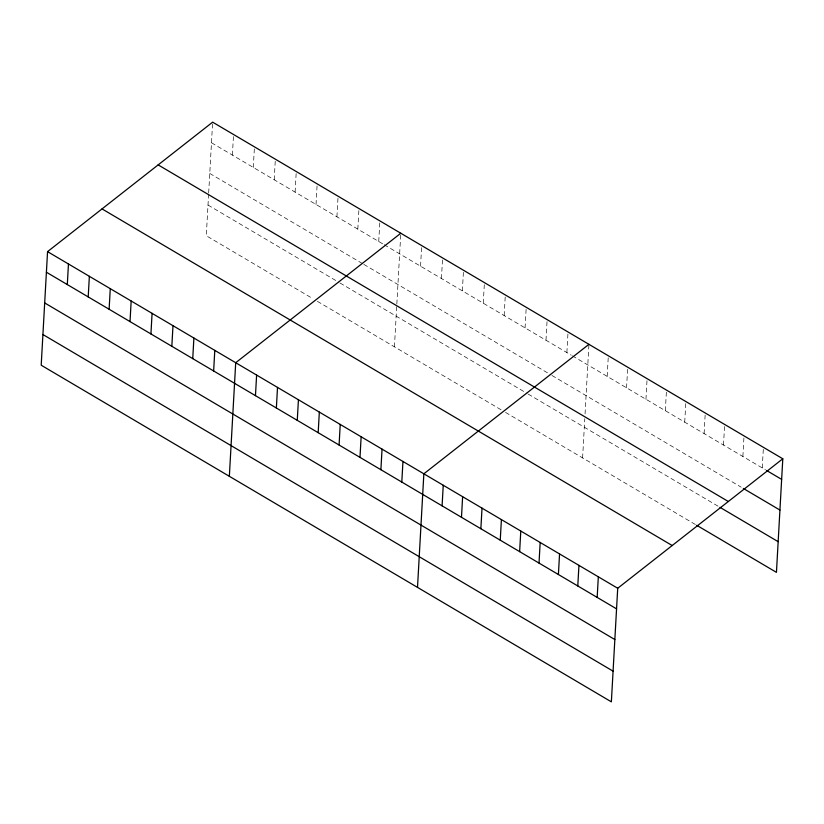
<?xml version="1.0" encoding="UTF-8"?>
<svg xmlns="http://www.w3.org/2000/svg" width="824" height="824" viewBox="0 0 824 824"><rect width="100%" height="100%" fill="white"/><g stroke="black" fill="none" stroke-linecap="round" stroke-linejoin="round"><path stroke-width="0.62" stroke-dasharray="4.12 3.09" d="M208.616 194.114L206.288 235.736L313.017 298.752M208.678 192.898L212.633 122.158M232.389 155.097L233.542 134.497M253.298 167.437L254.451 146.837M274.207 179.776L275.35 159.187M295.105 192.126L296.259 171.526M316.014 204.465L317.168 183.865M336.923 216.805L338.077 196.215M357.822 229.154L358.976 208.554M378.731 241.494L379.885 220.894M394.438 346.822L396.766 305.199M396.838 303.984L400.794 233.243M420.549 266.183L421.692 245.583M441.448 278.522L442.601 257.922M462.357 290.862L463.51 270.272M483.266 303.211L484.419 282.611M504.164 315.551L505.318 294.951M525.073 327.89L526.227 307.301M545.982 340.24L547.136 319.64M566.891 352.579L568.035 331.979M582.599 457.907L584.783 418.716M585.061 413.854L588.944 344.329M607.175 376.372L608.328 355.772M626.559 387.816L627.713 367.216M645.954 399.259L647.097 378.659M665.339 410.702L666.482 390.102M684.723 422.146L685.877 401.556M704.108 433.599L705.262 412.999M723.493 445.042L724.646 424.442M742.877 456.486L744.031 435.886M762.262 467.929L763.415 447.329M211.49 142.748L383.139 244.089M384.231 244.749L571.289 355.175M572.392 355.834L765.496 469.834M209.77 173.442L362.714 263.732M363.817 264.391L550.865 374.817M551.967 375.476L741.157 487.169M207.998 205.052L338.942 282.364M340.044 283.013L527.092 393.45M528.194 394.099L718.93 506.709M317.415 301.357L501.167 409.837M505.576 412.443L695.672 524.672"/><path stroke-width="1.24" d="M47.555 251.639L41.2 365.217L611.367 701.842L617.712 588.264L782.8 458.783L212.633 122.158L47.555 251.639L617.712 588.264M67.3 284.579L68.454 263.979M88.209 296.918L89.363 276.318M109.118 309.257L110.272 288.668M130.027 321.607L131.171 301.007M150.926 333.947L152.079 313.347M171.835 346.286L172.988 325.696M192.744 358.636L193.887 338.036M213.643 370.975L214.796 350.375M229.35 476.303L235.705 362.725L400.794 233.243M255.461 395.664L256.614 375.064M276.37 408.004L277.513 387.404M297.268 420.343L298.422 399.753M318.177 432.693L319.331 412.093M339.086 445.032L340.23 424.432M359.985 457.372L361.139 436.782M380.894 469.721L382.048 449.121M401.803 482.061L402.957 461.461M417.511 587.388L423.855 473.81L588.944 344.329M442.097 505.854L443.24 485.254M461.481 517.297L462.625 496.697M480.866 528.74L482.019 508.14M500.25 540.184L501.404 519.583M519.635 551.627L520.789 531.037M539.02 563.08L540.173 542.48M558.404 574.524L559.558 553.924M577.789 585.967L578.942 565.367M597.173 597.41L598.327 576.81M782.8 458.783L776.445 572.361L696.754 525.31M766.567 470.473L781.646 479.372M743.32 488.447L779.937 510.066M158.157 164.882L728.323 501.507M720.011 507.347L778.165 541.677M102.032 208.905L672.188 545.529M46.401 272.229L616.558 608.854M44.681 302.923L614.848 639.548M42.92 334.534L613.077 671.158"/></g></svg>
